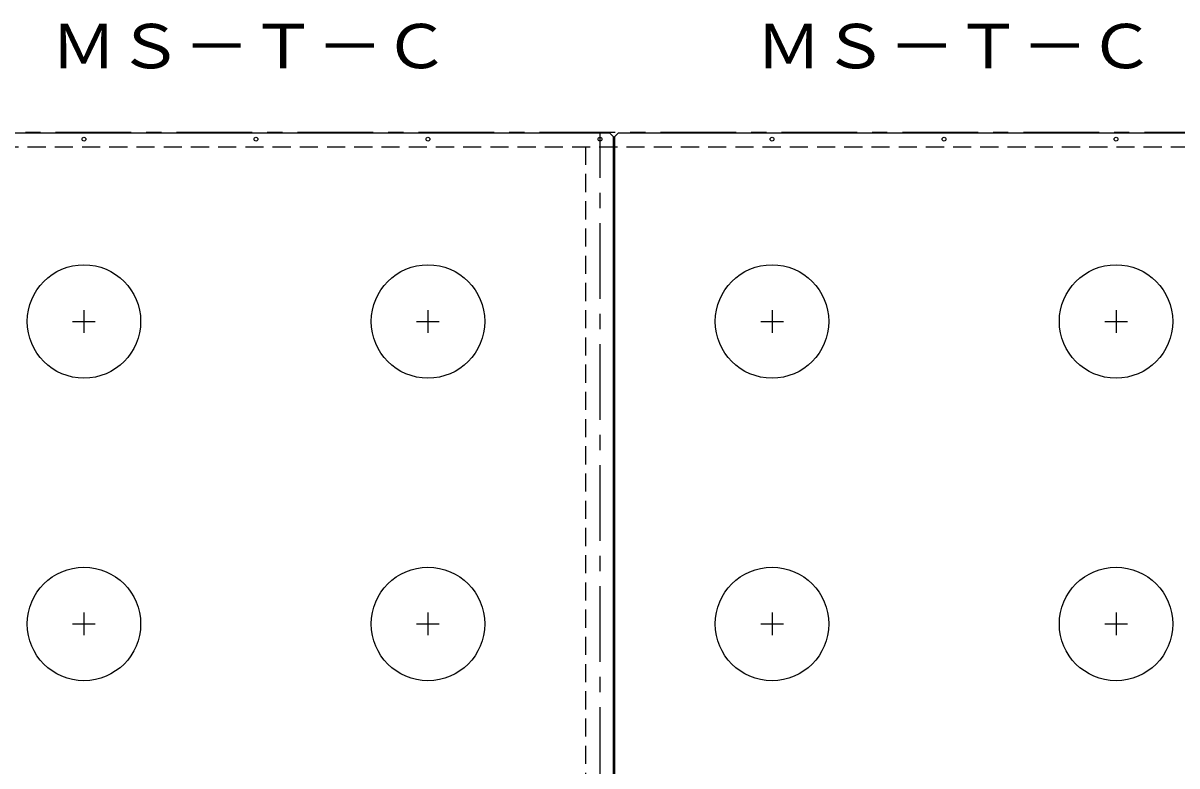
# Model space of a CAD drawing. Units: millimetres, scale not verified. Extents: x -3370 to 4101, y -5708 to 4129.
# Drawn here: x -2222 to -696, y -4103 to -3121 of the extents above; entities that cross this region are included whole.
import ezdxf
from ezdxf.enums import TextEntityAlignment as Align

# ---------------------------------------------------------------- set-up
doc = ezdxf.new("R2010")
doc.units = ezdxf.units.MM
doc.header["$LTSCALE"] = 20
doc.linetypes.add('CHAIN1', pattern=[8, 5, -1, 1, -1])
doc.linetypes.add('DASHED1', pattern=[1.8, 1.2, -0.6])
doc.layers.add('0-0', color=7, linetype='Continuous')
doc.styles.add('ＭＳ ゴシック', font='')
doc.styles.get('ＭＳ ゴシック').set_extended_font_data('MS Gothic')

msp = doc.modelspace()

# ---------------------------------------------------------------- linework, layer by layer
at = {"layer": '0-0', "color": 4, "linetype": 'CHAIN1'}
for p, q in [((4001.47, -3265.45), (-3278.53, -3265.45)), ((-1458.53, -5085.45), (-1458.53, -3265.45))]:
    msp.add_line(p, q, dxfattribs=at)
at = {"layer": '0-0'}
for p, q in [((-1445.53, -3266.45), (-2344.53, -3266.45)), ((-1445.53, -3266.45), (-1440.53, -3271.45)), ((-1440.53, -5079.45), (-1440.53, -3271.45)), ((-1434.53, -3266.45), (-1439.53, -3271.45)), ((-1439.53, -3271.45), (-1439.53, -3284.45)), ((-1439.53, -3280.45), (-1439.53, -5070.45)), ((-535.53, -3266.45), (-1434.53, -3266.45)), ((-1439.53, -3284.95), (-1440.53, -3284.95))]:
    msp.add_line(p, q, dxfattribs=at)
at = {"layer": '0-0', "linetype": 'DASHED1'}
msp.add_line((-1477.53, -3284.45), (-1477.53, -5066.45), dxfattribs=at)
at = {"layer": '0-0', "linetype": 'CHAIN1'}
for p, q in [((-2141.03, -3500.45), (-2141.03, -3530.45)), ((-1686.03, -3500.45), (-1686.03, -3530.45)), ((-1231.03, -3500.45), (-1231.03, -3530.45)), ((-776.03, -3500.45), (-776.03, -3530.45)), ((-2156.03, -3515.45), (-2126.03, -3515.45)), ((-1701.03, -3515.45), (-1671.03, -3515.45)), ((-1246.03, -3515.45), (-1216.03, -3515.45)), ((-791.03, -3515.45), (-761.03, -3515.45)), ((-2141.03, -3900.45), (-2141.03, -3930.45)), ((-1686.03, -3900.45), (-1686.03, -3930.45)), ((-1231.03, -3900.45), (-1231.03, -3930.45)), ((-776.03, -3900.45), (-776.03, -3930.45)), ((-2156.03, -3915.45), (-2126.03, -3915.45)), ((-1701.03, -3915.45), (-1671.03, -3915.45)), ((-1246.03, -3915.45), (-1216.03, -3915.45)), ((-791.03, -3915.45), (-761.03, -3915.45))]:
    msp.add_line(p, q, dxfattribs=at)
at = {"layer": '0-0', "linetype": 'DASHED1'}
msp.add_lwpolyline([(-3259.53, -5066.45), (-3259.53, -3284.45), (3982.47, -3284.45)], dxfattribs=at)
at = {"layer": '0-0'}
for centre, radius in [((-2141.03, -3274.45), 2.5), ((-1913.53, -3274.45), 2.5), ((-1686.03, -3274.45), 2.5), ((-1458.53, -3274.45), 2.5), ((-1231.03, -3274.45), 2.5), ((-1003.53, -3274.45), 2.5), ((-776.03, -3274.45), 2.5), ((-2141.03, -3515.45), 75), ((-1686.03, -3515.45), 75), ((-1231.03, -3515.45), 75), ((-776.03, -3515.45), 75), ((-2141.03, -3915.45), 75), ((-1686.03, -3915.45), 75), ((-1231.03, -3915.45), 75), ((-776.03, -3915.45), 75)]:
    msp.add_circle(centre, radius, dxfattribs=at)

# ---------------------------------------------------------------- texts
at = {"layer": '0-0', "style": 'ＭＳ ゴシック', "width": 1.1}
for p in [(-2185.48, -3198.24), (-1252.96, -3198.24)]:
    msp.add_text('ＭＳ－Ｔ－Ｃ', height=58.65, dxfattribs=at).set_placement(p, align=Align.BOTTOM_LEFT)

doc.saveas('drawing.dxf')
